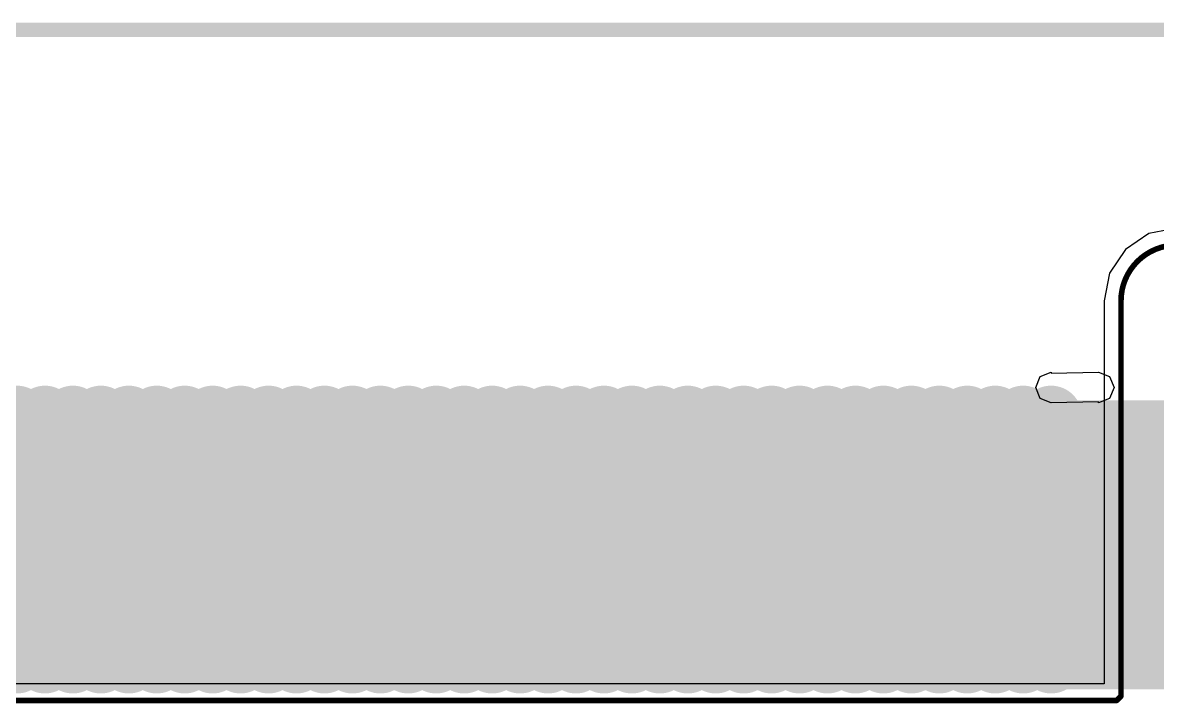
# Model space of a CAD drawing. Header units: millimetres. Extents: x 7.33 to 10.08, y 7.01 to 8.78.
# Drawn here: x 8.4352 to 8.8348, y 7.0099 to 7.2496 of the extents above; entities that cross this region are included whole.
import ezdxf

# ---------------------------------------------------------------- set-up
doc = ezdxf.new("R2010")
doc.units = ezdxf.units.MM
doc.header["$MEASUREMENT"] = 0
for name, color, linetype in [('BottomLayer', 5, 'Continuous'), ('BottomPaste', 16, 'Continuous'), ('BottomSolder', 6, 'Continuous'), ('KeepOutLayer', 6, 'Continuous'), ('Mechanical1', 6, 'Continuous'), ('MidLayer5', 130, 'Continuous'), ('MidLayer6', 216, 'Continuous'), ('TopLayer', 1, 'Continuous'), ('TopPaste', 8, 'Continuous'), ('TopSolder', 216, 'Continuous')]:
    doc.layers.add(name, color=color, linetype=linetype)

# ---------------------------------------------------------------- blocks, each defined once
blk = doc.blocks.new('DDR4_260P_4_0H_PLUG_4')
at = {"layer": 'BottomLayer', "const_width": 0.01378}
for points in [[(-0.26083, 0.05906), (-0.26083, -0.02756)], [(-0.24114, 0.05906), (-0.24114, -0.02756)], [(-0.22146, 0.05906), (-0.22146, -0.02756)], [(-0.20177, 0.05906), (-0.20177, -0.02756)], [(-0.18209, 0.05906), (-0.18209, -0.02756)], [(-0.1624, 0.05906), (-0.1624, -0.02756)], [(-0.14272, 0.05906), (-0.14272, -0.02756)], [(-0.12303, 0.05906), (-0.12303, -0.02756)], [(-0.10335, 0.05906), (-0.10335, -0.02756)], [(-0.08366, 0.05906), (-0.08366, -0.02756)], [(-0.06398, 0.05906), (-0.06398, -0.02756)], [(-0.04429, 0.05906), (-0.04429, -0.02756)], [(-0.02461, 0.05906), (-0.02461, -0.02756)], [(-0.00492, 0.05906), (-0.00492, -0.02756)], [(0.01476, 0.05906), (0.01476, -0.02756)], [(0.03445, 0.05906), (0.03445, -0.02756)], [(0.05413, 0.05906), (0.05413, -0.02756)], [(0.07382, 0.05906), (0.07382, -0.02756)], [(0.0935, 0.05906), (0.0935, -0.02756)]]:
    blk.add_lwpolyline(points, dxfattribs=at)
at = {"layer": 'BottomLayer', "const_width": 0.00689}
for points in [[(-0.26427, 0.05906, 1), (-0.25738, 0.05906, 1)], [(-0.24459, 0.05906, 1), (-0.2377, 0.05906, 1)], [(-0.2249, 0.05906, 1), (-0.21801, 0.05906, 1)], [(-0.20522, 0.05906, 1), (-0.19833, 0.05906, 1)], [(-0.18553, 0.05906, 1), (-0.17864, 0.05906, 1)], [(-0.16585, 0.05906, 1), (-0.15896, 0.05906, 1)], [(-0.14616, 0.05906, 1), (-0.13927, 0.05906, 1)], [(-0.12648, 0.05906, 1), (-0.11959, 0.05906, 1)], [(-0.10679, 0.05906, 1), (-0.0999, 0.05906, 1)], [(-0.08711, 0.05906, 1), (-0.08022, 0.05906, 1)], [(-0.06742, 0.05906, 1), (-0.06053, 0.05906, 1)], [(-0.04774, 0.05906, 1), (-0.04085, 0.05906, 1)], [(-0.02805, 0.05906, 1), (-0.02116, 0.05906, 1)], [(-0.00837, 0.05906, 1), (-0.00148, 0.05906, 1)], [(0.01132, 0.05906, 1), (0.01821, 0.05906, 1)], [(0.031, 0.05906, 1), (0.03789, 0.05906, 1)], [(0.05069, 0.05906, 1), (0.05758, 0.05906, 1)], [(0.07037, 0.05906, 1), (0.07726, 0.05906, 1)], [(0.09006, 0.05906, 1), (0.09695, 0.05906, 1)], [(-0.26427, -0.02756, 1), (-0.25738, -0.02756, 1)], [(-0.24459, -0.02756, 1), (-0.2377, -0.02756, 1)], [(-0.2249, -0.02756, 1), (-0.21801, -0.02756, 1)], [(-0.20522, -0.02756, 1), (-0.19833, -0.02756, 1)], [(-0.18553, -0.02756, 1), (-0.17864, -0.02756, 1)], [(-0.16585, -0.02756, 1), (-0.15896, -0.02756, 1)], [(-0.14616, -0.02756, 1), (-0.13927, -0.02756, 1)], [(-0.12648, -0.02756, 1), (-0.11959, -0.02756, 1)], [(-0.10679, -0.02756, 1), (-0.0999, -0.02756, 1)], [(-0.08711, -0.02756, 1), (-0.08022, -0.02756, 1)], [(-0.06742, -0.02756, 1), (-0.06053, -0.02756, 1)], [(-0.04774, -0.02756, 1), (-0.04085, -0.02756, 1)], [(-0.02805, -0.02756, 1), (-0.02116, -0.02756, 1)], [(-0.00837, -0.02756, 1), (-0.00148, -0.02756, 1)], [(0.01132, -0.02756, 1), (0.01821, -0.02756, 1)], [(0.031, -0.02756, 1), (0.03789, -0.02756, 1)], [(0.05069, -0.02756, 1), (0.05758, -0.02756, 1)], [(0.07037, -0.02756, 1), (0.07726, -0.02756, 1)], [(0.09006, -0.02756, 1), (0.09695, -0.02756, 1)]]:
    blk.add_lwpolyline(points, format="xyb", close=True, dxfattribs=at)
at = {"layer": 'BottomPaste', "const_width": 0.01378}
for points in [[(-0.26083, 0.05906), (-0.26083, -0.02756)], [(-0.24114, 0.05906), (-0.24114, -0.02756)], [(-0.22146, 0.05906), (-0.22146, -0.02756)], [(-0.20177, 0.05906), (-0.20177, -0.02756)], [(-0.18209, 0.05906), (-0.18209, -0.02756)], [(-0.1624, 0.05906), (-0.1624, -0.02756)], [(-0.14272, 0.05906), (-0.14272, -0.02756)], [(-0.12303, 0.05906), (-0.12303, -0.02756)], [(-0.10335, 0.05906), (-0.10335, -0.02756)], [(-0.08366, 0.05906), (-0.08366, -0.02756)], [(-0.06398, 0.05906), (-0.06398, -0.02756)], [(-0.04429, 0.05906), (-0.04429, -0.02756)], [(-0.02461, 0.05906), (-0.02461, -0.02756)], [(-0.00492, 0.05906), (-0.00492, -0.02756)], [(0.01476, 0.05906), (0.01476, -0.02756)], [(0.03445, 0.05906), (0.03445, -0.02756)], [(0.05413, 0.05906), (0.05413, -0.02756)], [(0.07382, 0.05906), (0.07382, -0.02756)], [(0.0935, 0.05906), (0.0935, -0.02756)]]:
    blk.add_lwpolyline(points, dxfattribs=at)
at = {"layer": 'BottomPaste', "const_width": 0.00689}
for points in [[(-0.26427, 0.05906, 1), (-0.25738, 0.05906, 1)], [(-0.24459, 0.05906, 1), (-0.2377, 0.05906, 1)], [(-0.2249, 0.05906, 1), (-0.21801, 0.05906, 1)], [(-0.20522, 0.05906, 1), (-0.19833, 0.05906, 1)], [(-0.18553, 0.05906, 1), (-0.17864, 0.05906, 1)], [(-0.16585, 0.05906, 1), (-0.15896, 0.05906, 1)], [(-0.14616, 0.05906, 1), (-0.13927, 0.05906, 1)], [(-0.12648, 0.05906, 1), (-0.11959, 0.05906, 1)], [(-0.10679, 0.05906, 1), (-0.0999, 0.05906, 1)], [(-0.08711, 0.05906, 1), (-0.08022, 0.05906, 1)], [(-0.06742, 0.05906, 1), (-0.06053, 0.05906, 1)], [(-0.04774, 0.05906, 1), (-0.04085, 0.05906, 1)], [(-0.02805, 0.05906, 1), (-0.02116, 0.05906, 1)], [(-0.00837, 0.05906, 1), (-0.00148, 0.05906, 1)], [(0.01132, 0.05906, 1), (0.01821, 0.05906, 1)], [(0.031, 0.05906, 1), (0.03789, 0.05906, 1)], [(0.05069, 0.05906, 1), (0.05758, 0.05906, 1)], [(0.07037, 0.05906, 1), (0.07726, 0.05906, 1)], [(0.09006, 0.05906, 1), (0.09695, 0.05906, 1)], [(-0.26427, -0.02756, 1), (-0.25738, -0.02756, 1)], [(-0.24459, -0.02756, 1), (-0.2377, -0.02756, 1)], [(-0.2249, -0.02756, 1), (-0.21801, -0.02756, 1)], [(-0.20522, -0.02756, 1), (-0.19833, -0.02756, 1)], [(-0.18553, -0.02756, 1), (-0.17864, -0.02756, 1)], [(-0.16585, -0.02756, 1), (-0.15896, -0.02756, 1)], [(-0.14616, -0.02756, 1), (-0.13927, -0.02756, 1)], [(-0.12648, -0.02756, 1), (-0.11959, -0.02756, 1)], [(-0.10679, -0.02756, 1), (-0.0999, -0.02756, 1)], [(-0.08711, -0.02756, 1), (-0.08022, -0.02756, 1)], [(-0.06742, -0.02756, 1), (-0.06053, -0.02756, 1)], [(-0.04774, -0.02756, 1), (-0.04085, -0.02756, 1)], [(-0.02805, -0.02756, 1), (-0.02116, -0.02756, 1)], [(-0.00837, -0.02756, 1), (-0.00148, -0.02756, 1)], [(0.01132, -0.02756, 1), (0.01821, -0.02756, 1)], [(0.031, -0.02756, 1), (0.03789, -0.02756, 1)], [(0.05069, -0.02756, 1), (0.05758, -0.02756, 1)], [(0.07037, -0.02756, 1), (0.07726, -0.02756, 1)], [(0.09006, -0.02756, 1), (0.09695, -0.02756, 1)]]:
    blk.add_lwpolyline(points, format="xyb", close=True, dxfattribs=at)
at = {"layer": 'BottomSolder', "const_width": 0.02178}
for points in [[(-0.26083, 0.05906), (-0.26083, -0.02756)], [(-0.24114, 0.05906), (-0.24114, -0.02756)], [(-0.22146, 0.05906), (-0.22146, -0.02756)], [(-0.20177, 0.05906), (-0.20177, -0.02756)], [(-0.18209, 0.05906), (-0.18209, -0.02756)], [(-0.1624, 0.05906), (-0.1624, -0.02756)], [(-0.14272, 0.05906), (-0.14272, -0.02756)], [(-0.12303, 0.05906), (-0.12303, -0.02756)], [(-0.10335, 0.05906), (-0.10335, -0.02756)], [(-0.08366, 0.05906), (-0.08366, -0.02756)], [(-0.06398, 0.05906), (-0.06398, -0.02756)], [(-0.04429, 0.05906), (-0.04429, -0.02756)], [(-0.02461, 0.05906), (-0.02461, -0.02756)], [(-0.00492, 0.05906), (-0.00492, -0.02756)], [(0.01476, 0.05906), (0.01476, -0.02756)], [(0.03445, 0.05906), (0.03445, -0.02756)], [(0.05413, 0.05906), (0.05413, -0.02756)], [(0.07382, 0.05906), (0.07382, -0.02756)], [(0.0935, 0.05906), (0.0935, -0.02756)]]:
    blk.add_lwpolyline(points, dxfattribs=at)
at = {"layer": 'BottomSolder', "const_width": 0.01089}
for points in [[(-0.26627, 0.05906, 1), (-0.25538, 0.05906, 1)], [(-0.24659, 0.05906, 1), (-0.2357, 0.05906, 1)], [(-0.2269, 0.05906, 1), (-0.21601, 0.05906, 1)], [(-0.20722, 0.05906, 1), (-0.19633, 0.05906, 1)], [(-0.18753, 0.05906, 1), (-0.17664, 0.05906, 1)], [(-0.16785, 0.05906, 1), (-0.15696, 0.05906, 1)], [(-0.14816, 0.05906, 1), (-0.13727, 0.05906, 1)], [(-0.12848, 0.05906, 1), (-0.11759, 0.05906, 1)], [(-0.10879, 0.05906, 1), (-0.0979, 0.05906, 1)], [(-0.08911, 0.05906, 1), (-0.07822, 0.05906, 1)], [(-0.06942, 0.05906, 1), (-0.05853, 0.05906, 1)], [(-0.04974, 0.05906, 1), (-0.03885, 0.05906, 1)], [(-0.03005, 0.05906, 1), (-0.01916, 0.05906, 1)], [(-0.01037, 0.05906, 1), (0.00052, 0.05906, 1)], [(0.00932, 0.05906, 1), (0.02021, 0.05906, 1)], [(0.029, 0.05906, 1), (0.03989, 0.05906, 1)], [(0.04869, 0.05906, 1), (0.05958, 0.05906, 1)], [(0.06837, 0.05906, 1), (0.07926, 0.05906, 1)], [(0.08806, 0.05906, 1), (0.09895, 0.05906, 1)], [(-0.26627, -0.02756, 1), (-0.25538, -0.02756, 1)], [(-0.24659, -0.02756, 1), (-0.2357, -0.02756, 1)], [(-0.2269, -0.02756, 1), (-0.21601, -0.02756, 1)], [(-0.20722, -0.02756, 1), (-0.19633, -0.02756, 1)], [(-0.18753, -0.02756, 1), (-0.17664, -0.02756, 1)], [(-0.16785, -0.02756, 1), (-0.15696, -0.02756, 1)], [(-0.14816, -0.02756, 1), (-0.13727, -0.02756, 1)], [(-0.12848, -0.02756, 1), (-0.11759, -0.02756, 1)], [(-0.10879, -0.02756, 1), (-0.0979, -0.02756, 1)], [(-0.08911, -0.02756, 1), (-0.07822, -0.02756, 1)], [(-0.06942, -0.02756, 1), (-0.05853, -0.02756, 1)], [(-0.04974, -0.02756, 1), (-0.03885, -0.02756, 1)], [(-0.03005, -0.02756, 1), (-0.01916, -0.02756, 1)], [(-0.01037, -0.02756, 1), (0.00052, -0.02756, 1)], [(0.00932, -0.02756, 1), (0.02021, -0.02756, 1)], [(0.029, -0.02756, 1), (0.03989, -0.02756, 1)], [(0.04869, -0.02756, 1), (0.05958, -0.02756, 1)], [(0.06837, -0.02756, 1), (0.07926, -0.02756, 1)], [(0.08806, -0.02756, 1), (0.09895, -0.02756, 1)]]:
    blk.add_lwpolyline(points, format="xyb", close=True, dxfattribs=at)
at = {"layer": 'KeepOutLayer', "const_width": 0.00197}
blk.add_lwpolyline([(0.11811, 0.09978, -1), (0.15748, 0.09978)], format="xyb", dxfattribs=at)
for points in [[(0.11811, -0.03937), (0.11811, 0.09978)], [(-1.36296, -0.04093), (0.11655, -0.04093)], [(0.11655, -0.04093), (0.11811, -0.03937)]]:
    blk.add_lwpolyline(points, dxfattribs=at)
at = {"layer": 'KeepOutLayer', "const_width": 0.000984}
for points in [[(0.11762, 0.09978, 1), (0.1186, 0.09978, 1)], [(0.11762, 0.09978, 1), (0.1186, 0.09978, 1)], [(0.11606, -0.04093, 1), (0.11704, -0.04093, 1)], [(0.11606, -0.04093, 1), (0.11704, -0.04093, 1)], [(0.11762, -0.03937, 1), (0.1186, -0.03937, 1)], [(0.11762, -0.03937, 1), (0.1186, -0.03937, 1)]]:
    blk.add_lwpolyline(points, format="xyb", close=True, dxfattribs=at)
at = {"layer": 'TopLayer', "const_width": 0.01378}
for points in [[(-0.27067, 0.05906), (-0.27067, -0.02756)], [(-0.25098, 0.05906), (-0.25098, -0.02756)], [(-0.2313, 0.05906), (-0.2313, -0.02756)], [(-0.21161, 0.05906), (-0.21161, -0.02756)], [(-0.19193, 0.05906), (-0.19193, -0.02756)], [(-0.17224, 0.05906), (-0.17224, -0.02756)], [(-0.15256, 0.05906), (-0.15256, -0.02756)], [(-0.13287, 0.05906), (-0.13287, -0.02756)], [(-0.11319, 0.05906), (-0.11319, -0.02756)], [(-0.0935, 0.05906), (-0.0935, -0.02756)], [(-0.07382, 0.05906), (-0.07382, -0.02756)], [(-0.05413, 0.05906), (-0.05413, -0.02756)], [(-0.03445, 0.05906), (-0.03445, -0.02756)], [(-0.01476, 0.05906), (-0.01476, -0.02756)], [(0.00492, 0.05906), (0.00492, -0.02756)], [(0.02461, 0.05906), (0.02461, -0.02756)], [(0.04429, 0.05906), (0.04429, -0.02756)], [(0.06398, 0.05906), (0.06398, -0.02756)], [(0.08366, 0.05906), (0.08366, -0.02756)]]:
    blk.add_lwpolyline(points, dxfattribs=at)
at = {"layer": 'TopLayer', "const_width": 0.00689}
for points in [[(-0.27411, 0.05906, 1), (-0.26722, 0.05906, 1)], [(-0.25443, 0.05906, 1), (-0.24754, 0.05906, 1)], [(-0.23474, 0.05906, 1), (-0.22785, 0.05906, 1)], [(-0.21506, 0.05906, 1), (-0.20817, 0.05906, 1)], [(-0.19537, 0.05906, 1), (-0.18848, 0.05906, 1)], [(-0.17569, 0.05906, 1), (-0.1688, 0.05906, 1)], [(-0.156, 0.05906, 1), (-0.14911, 0.05906, 1)], [(-0.13632, 0.05906, 1), (-0.12943, 0.05906, 1)], [(-0.11663, 0.05906, 1), (-0.10974, 0.05906, 1)], [(-0.09695, 0.05906, 1), (-0.09006, 0.05906, 1)], [(-0.07726, 0.05906, 1), (-0.07037, 0.05906, 1)], [(-0.05758, 0.05906, 1), (-0.05069, 0.05906, 1)], [(-0.03789, 0.05906, 1), (-0.031, 0.05906, 1)], [(-0.01821, 0.05906, 1), (-0.01132, 0.05906, 1)], [(0.00148, 0.05906, 1), (0.00837, 0.05906, 1)], [(0.02116, 0.05906, 1), (0.02805, 0.05906, 1)], [(0.04085, 0.05906, 1), (0.04774, 0.05906, 1)], [(0.06053, 0.05906, 1), (0.06742, 0.05906, 1)], [(0.08022, 0.05906, 1), (0.08711, 0.05906, 1)], [(-0.27411, -0.02756, 1), (-0.26722, -0.02756, 1)], [(-0.25443, -0.02756, 1), (-0.24754, -0.02756, 1)], [(-0.23474, -0.02756, 1), (-0.22785, -0.02756, 1)], [(-0.21506, -0.02756, 1), (-0.20817, -0.02756, 1)], [(-0.19537, -0.02756, 1), (-0.18848, -0.02756, 1)], [(-0.17569, -0.02756, 1), (-0.1688, -0.02756, 1)], [(-0.156, -0.02756, 1), (-0.14911, -0.02756, 1)], [(-0.13632, -0.02756, 1), (-0.12943, -0.02756, 1)], [(-0.11663, -0.02756, 1), (-0.10974, -0.02756, 1)], [(-0.09695, -0.02756, 1), (-0.09006, -0.02756, 1)], [(-0.07726, -0.02756, 1), (-0.07037, -0.02756, 1)], [(-0.05758, -0.02756, 1), (-0.05069, -0.02756, 1)], [(-0.03789, -0.02756, 1), (-0.031, -0.02756, 1)], [(-0.01821, -0.02756, 1), (-0.01132, -0.02756, 1)], [(0.00148, -0.02756, 1), (0.00837, -0.02756, 1)], [(0.02116, -0.02756, 1), (0.02805, -0.02756, 1)], [(0.04085, -0.02756, 1), (0.04774, -0.02756, 1)], [(0.06053, -0.02756, 1), (0.06742, -0.02756, 1)], [(0.08022, -0.02756, 1), (0.08711, -0.02756, 1)]]:
    blk.add_lwpolyline(points, format="xyb", close=True, dxfattribs=at)
at = {"layer": 'TopPaste', "const_width": 0.01378}
for points in [[(-0.27067, 0.05906), (-0.27067, -0.02756)], [(-0.25098, 0.05906), (-0.25098, -0.02756)], [(-0.2313, 0.05906), (-0.2313, -0.02756)], [(-0.21161, 0.05906), (-0.21161, -0.02756)], [(-0.19193, 0.05906), (-0.19193, -0.02756)], [(-0.17224, 0.05906), (-0.17224, -0.02756)], [(-0.15256, 0.05906), (-0.15256, -0.02756)], [(-0.13287, 0.05906), (-0.13287, -0.02756)], [(-0.11319, 0.05906), (-0.11319, -0.02756)], [(-0.0935, 0.05906), (-0.0935, -0.02756)], [(-0.07382, 0.05906), (-0.07382, -0.02756)], [(-0.05413, 0.05906), (-0.05413, -0.02756)], [(-0.03445, 0.05906), (-0.03445, -0.02756)], [(-0.01476, 0.05906), (-0.01476, -0.02756)], [(0.00492, 0.05906), (0.00492, -0.02756)], [(0.02461, 0.05906), (0.02461, -0.02756)], [(0.04429, 0.05906), (0.04429, -0.02756)], [(0.06398, 0.05906), (0.06398, -0.02756)], [(0.08366, 0.05906), (0.08366, -0.02756)]]:
    blk.add_lwpolyline(points, dxfattribs=at)
at = {"layer": 'TopPaste', "const_width": 0.00689}
for points in [[(-0.27411, 0.05906, 1), (-0.26722, 0.05906, 1)], [(-0.25443, 0.05906, 1), (-0.24754, 0.05906, 1)], [(-0.23474, 0.05906, 1), (-0.22785, 0.05906, 1)], [(-0.21506, 0.05906, 1), (-0.20817, 0.05906, 1)], [(-0.19537, 0.05906, 1), (-0.18848, 0.05906, 1)], [(-0.17569, 0.05906, 1), (-0.1688, 0.05906, 1)], [(-0.156, 0.05906, 1), (-0.14911, 0.05906, 1)], [(-0.13632, 0.05906, 1), (-0.12943, 0.05906, 1)], [(-0.11663, 0.05906, 1), (-0.10974, 0.05906, 1)], [(-0.09695, 0.05906, 1), (-0.09006, 0.05906, 1)], [(-0.07726, 0.05906, 1), (-0.07037, 0.05906, 1)], [(-0.05758, 0.05906, 1), (-0.05069, 0.05906, 1)], [(-0.03789, 0.05906, 1), (-0.031, 0.05906, 1)], [(-0.01821, 0.05906, 1), (-0.01132, 0.05906, 1)], [(0.00148, 0.05906, 1), (0.00837, 0.05906, 1)], [(0.02116, 0.05906, 1), (0.02805, 0.05906, 1)], [(0.04085, 0.05906, 1), (0.04774, 0.05906, 1)], [(0.06053, 0.05906, 1), (0.06742, 0.05906, 1)], [(0.08022, 0.05906, 1), (0.08711, 0.05906, 1)], [(-0.27411, -0.02756, 1), (-0.26722, -0.02756, 1)], [(-0.25443, -0.02756, 1), (-0.24754, -0.02756, 1)], [(-0.23474, -0.02756, 1), (-0.22785, -0.02756, 1)], [(-0.21506, -0.02756, 1), (-0.20817, -0.02756, 1)], [(-0.19537, -0.02756, 1), (-0.18848, -0.02756, 1)], [(-0.17569, -0.02756, 1), (-0.1688, -0.02756, 1)], [(-0.156, -0.02756, 1), (-0.14911, -0.02756, 1)], [(-0.13632, -0.02756, 1), (-0.12943, -0.02756, 1)], [(-0.11663, -0.02756, 1), (-0.10974, -0.02756, 1)], [(-0.09695, -0.02756, 1), (-0.09006, -0.02756, 1)], [(-0.07726, -0.02756, 1), (-0.07037, -0.02756, 1)], [(-0.05758, -0.02756, 1), (-0.05069, -0.02756, 1)], [(-0.03789, -0.02756, 1), (-0.031, -0.02756, 1)], [(-0.01821, -0.02756, 1), (-0.01132, -0.02756, 1)], [(0.00148, -0.02756, 1), (0.00837, -0.02756, 1)], [(0.02116, -0.02756, 1), (0.02805, -0.02756, 1)], [(0.04085, -0.02756, 1), (0.04774, -0.02756, 1)], [(0.06053, -0.02756, 1), (0.06742, -0.02756, 1)], [(0.08022, -0.02756, 1), (0.08711, -0.02756, 1)]]:
    blk.add_lwpolyline(points, format="xyb", close=True, dxfattribs=at)
at = {"layer": 'TopSolder', "const_width": 0.02178}
for points in [[(-0.27067, 0.05906), (-0.27067, -0.02756)], [(-0.25098, 0.05906), (-0.25098, -0.02756)], [(-0.2313, 0.05906), (-0.2313, -0.02756)], [(-0.21161, 0.05906), (-0.21161, -0.02756)], [(-0.19193, 0.05906), (-0.19193, -0.02756)], [(-0.17224, 0.05906), (-0.17224, -0.02756)], [(-0.15256, 0.05906), (-0.15256, -0.02756)], [(-0.13287, 0.05906), (-0.13287, -0.02756)], [(-0.11319, 0.05906), (-0.11319, -0.02756)], [(-0.0935, 0.05906), (-0.0935, -0.02756)], [(-0.07382, 0.05906), (-0.07382, -0.02756)], [(-0.05413, 0.05906), (-0.05413, -0.02756)], [(-0.03445, 0.05906), (-0.03445, -0.02756)], [(-0.01476, 0.05906), (-0.01476, -0.02756)], [(0.00492, 0.05906), (0.00492, -0.02756)], [(0.02461, 0.05906), (0.02461, -0.02756)], [(0.04429, 0.05906), (0.04429, -0.02756)], [(0.06398, 0.05906), (0.06398, -0.02756)], [(0.08366, 0.05906), (0.08366, -0.02756)]]:
    blk.add_lwpolyline(points, dxfattribs=at)
at = {"layer": 'TopSolder', "const_width": 0.01089}
for points in [[(-0.27611, 0.05906, 1), (-0.26522, 0.05906, 1)], [(-0.25643, 0.05906, 1), (-0.24554, 0.05906, 1)], [(-0.23674, 0.05906, 1), (-0.22585, 0.05906, 1)], [(-0.21706, 0.05906, 1), (-0.20617, 0.05906, 1)], [(-0.19737, 0.05906, 1), (-0.18648, 0.05906, 1)], [(-0.17769, 0.05906, 1), (-0.1668, 0.05906, 1)], [(-0.158, 0.05906, 1), (-0.14711, 0.05906, 1)], [(-0.13832, 0.05906, 1), (-0.12743, 0.05906, 1)], [(-0.11863, 0.05906, 1), (-0.10774, 0.05906, 1)], [(-0.09895, 0.05906, 1), (-0.08806, 0.05906, 1)], [(-0.07926, 0.05906, 1), (-0.06837, 0.05906, 1)], [(-0.05958, 0.05906, 1), (-0.04869, 0.05906, 1)], [(-0.03989, 0.05906, 1), (-0.029, 0.05906, 1)], [(-0.02021, 0.05906, 1), (-0.00932, 0.05906, 1)], [(-0.00052, 0.05906, 1), (0.01037, 0.05906, 1)], [(0.01916, 0.05906, 1), (0.03005, 0.05906, 1)], [(0.03885, 0.05906, 1), (0.04974, 0.05906, 1)], [(0.05853, 0.05906, 1), (0.06942, 0.05906, 1)], [(0.07822, 0.05906, 1), (0.08911, 0.05906, 1)], [(-0.27611, -0.02756, 1), (-0.26522, -0.02756, 1)], [(-0.25643, -0.02756, 1), (-0.24554, -0.02756, 1)], [(-0.23674, -0.02756, 1), (-0.22585, -0.02756, 1)], [(-0.21706, -0.02756, 1), (-0.20617, -0.02756, 1)], [(-0.19737, -0.02756, 1), (-0.18648, -0.02756, 1)], [(-0.17769, -0.02756, 1), (-0.1668, -0.02756, 1)], [(-0.158, -0.02756, 1), (-0.14711, -0.02756, 1)], [(-0.13832, -0.02756, 1), (-0.12743, -0.02756, 1)], [(-0.11863, -0.02756, 1), (-0.10774, -0.02756, 1)], [(-0.09895, -0.02756, 1), (-0.08806, -0.02756, 1)], [(-0.07926, -0.02756, 1), (-0.06837, -0.02756, 1)], [(-0.05958, -0.02756, 1), (-0.04869, -0.02756, 1)], [(-0.03989, -0.02756, 1), (-0.029, -0.02756, 1)], [(-0.02021, -0.02756, 1), (-0.00932, -0.02756, 1)], [(-0.00052, -0.02756, 1), (0.01037, -0.02756, 1)], [(0.01916, -0.02756, 1), (0.03005, -0.02756, 1)], [(0.03885, -0.02756, 1), (0.04974, -0.02756, 1)], [(0.05853, -0.02756, 1), (0.06942, -0.02756, 1)], [(0.07822, -0.02756, 1), (0.08911, -0.02756, 1)]]:
    blk.add_lwpolyline(points, format="xyb", close=True, dxfattribs=at)

msp = doc.modelspace()

# ---------------------------------------------------------------- linework, layer by layer
at = {"layer": 'BottomSolder'}
msp.add_solid([(7.33776, 7.01483), (10.07004, 7.01483), (7.33776, 7.11658), (10.07004, 7.11658)], dxfattribs=at)
at = {"layer": 'Mechanical1', "const_width": 0.005}
msp.add_lwpolyline([(7.45437, 7.24712), (9.95353, 7.24712)], dxfattribs=at)
at = {"layer": 'MidLayer5'}
for p, q in [((8.84169, 7.17727), (8.83187, 7.17532)), ((8.83187, 7.17532), (8.82355, 7.16975)), ((8.82355, 7.16975), (8.81798, 7.16143)), ((8.81798, 7.16143), (8.81603, 7.15161)), ((8.81603, 7.15161), (8.81607, 7.15161)), ((8.81607, 7.15161), (8.81607, 7.01683)), ((8.81607, 7.01683), (7.34437, 7.01683))]:
    msp.add_line(p, q, dxfattribs=at)
at = {"layer": 'MidLayer6'}
for p, q in [((8.84169, 7.17727), (8.83187, 7.17532)), ((8.83187, 7.17532), (8.82355, 7.16975)), ((8.82355, 7.16975), (8.81798, 7.16143)), ((8.81798, 7.16143), (8.81603, 7.15161)), ((8.81603, 7.15161), (8.81607, 7.15161)), ((8.81607, 7.15161), (8.81607, 7.01683)), ((8.81607, 7.01683), (7.34437, 7.01683))]:
    msp.add_line(p, q, dxfattribs=at)
at = {"layer": 'TopLayer'}
for p, q in [((8.79197, 7.12113), (8.79356, 7.12497)), ((8.79356, 7.12497), (8.7974, 7.12656)), ((8.7974, 7.12656), (8.7974, 7.12615)), ((8.7974, 7.12615), (8.81413, 7.12656)), ((8.81413, 7.12656), (8.81797, 7.12497)), ((8.81797, 7.12497), (8.81956, 7.12113)), ((8.79356, 7.1173), (8.79197, 7.12113)), ((8.81956, 7.12113), (8.81797, 7.1173)), ((8.81956, 7.12113), (8.81956, 7.12113)), ((8.7974, 7.11571), (8.79356, 7.1173)), ((8.81797, 7.1173), (8.81413, 7.11571)), ((8.81413, 7.11612), (8.7974, 7.11571)), ((8.81413, 7.11571), (8.81413, 7.11612))]:
    msp.add_line(p, q, dxfattribs=at)
at = {"layer": 'TopSolder'}
msp.add_solid([(7.33776, 7.01483), (10.07004, 7.01483), (7.33776, 7.11523), (10.07004, 7.11523)], dxfattribs=at)

# ---------------------------------------------------------------- block references
msp.add_blockref('DDR4_260P_4_0H_PLUG_4', (8.7039, 7.05183))

doc.saveas('drawing.dxf')
